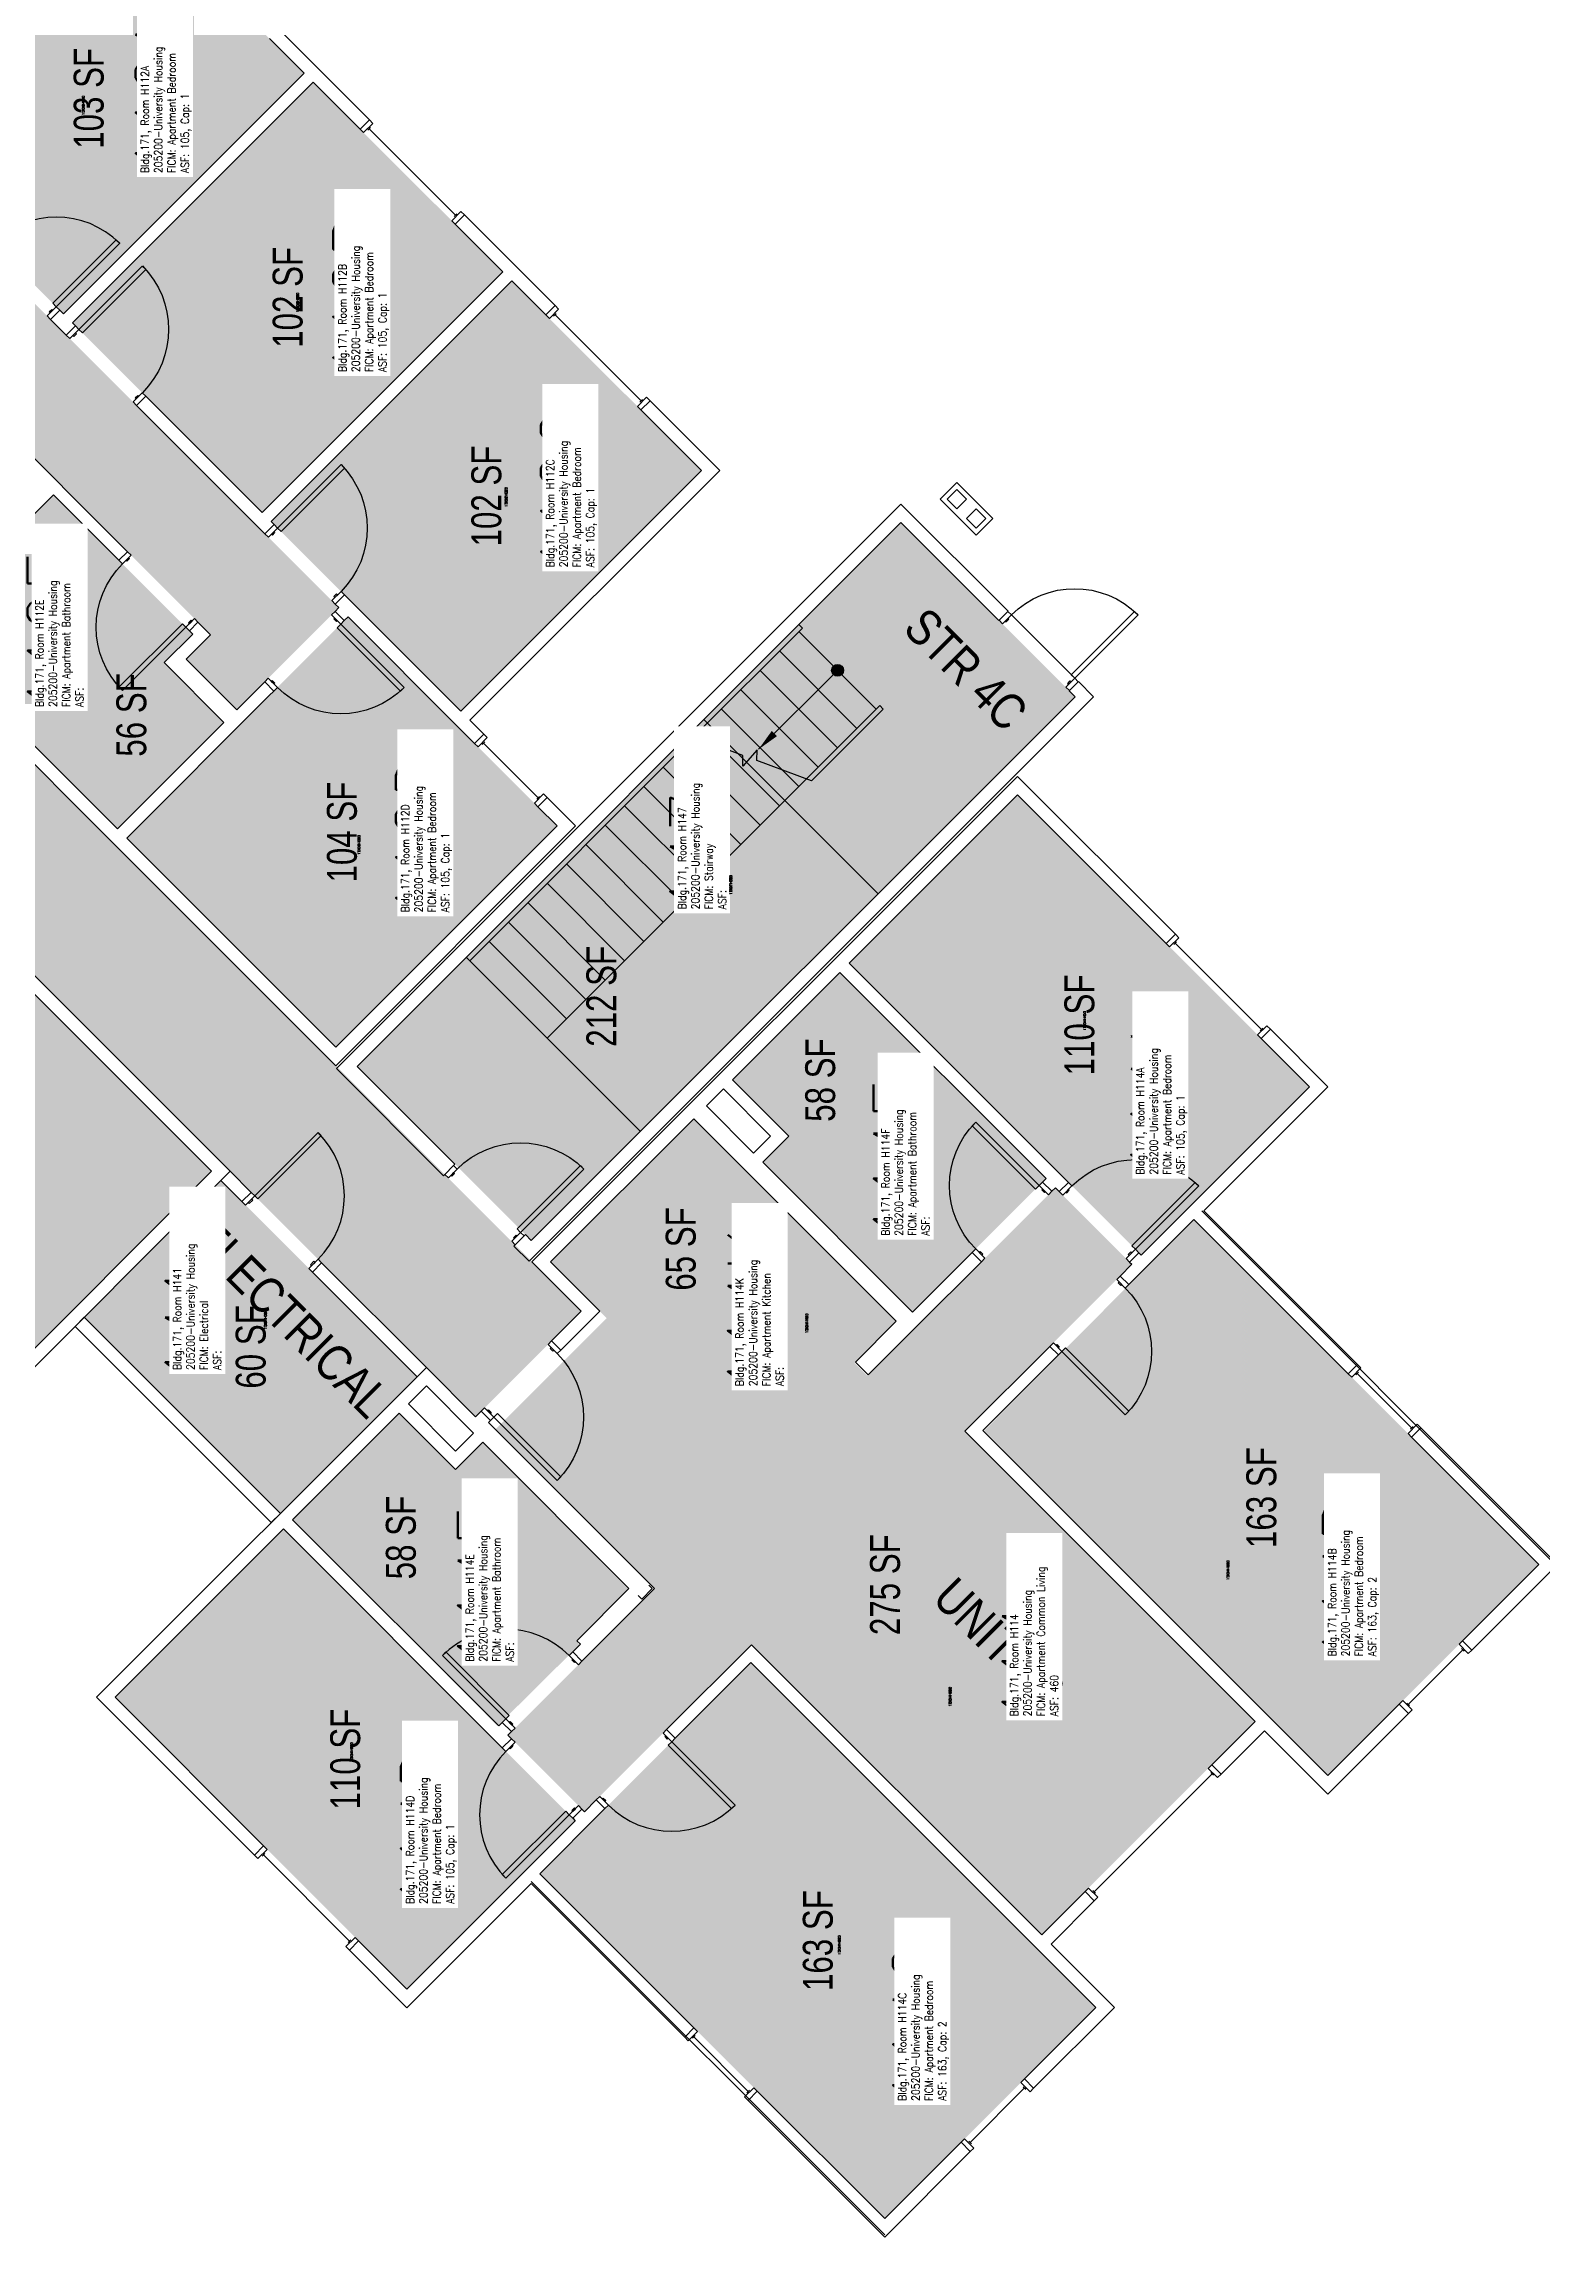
# Model space of a CAD drawing. Header units: inches. Extents: x -183 to 3698, y -798 to 1721.
# Drawn here: x 2158 to 2760, y -798 to 84 of the extents above; entities that cross this region are included whole.
import ezdxf
from ezdxf.enums import TextEntityAlignment as Align

# ---------------------------------------------------------------- set-up
doc = ezdxf.new("R2010")
doc.units = ezdxf.units.IN
doc.header["$LTSCALE"] = 96
doc.header["$MEASUREMENT"] = 0
doc.layers.get('0').update_dxf_attribs({"plot": 0})
for name, color, linetype in [('A-AREA-IDEN', 1, 'Continuous'), ('A-DOOR', 2, 'Continuous'), ('A-FLOR', 3, 'Continuous'), ('A-GLAZ', 1, 'Continuous'), ('A-IDEN-RNUM', 7, 'Continuous'), ('A-IDEN-SNUM', 4, 'Continuous'), ('A-IDEN-VNUM', 4, 'Continuous'), ('A-WALL', 5, 'Continuous'), ('AREA-TEXT', 3, 'Continuous'), ('Rooms-Category-Color', 7, 'Continuous'), ('Rooms-College-Color', 7, 'Continuous'), ('Rooms-Department-Color', 7, 'Continuous'), ('Rooms-Division-Color', 7, 'Continuous'), ('Rooms-Information', 7, 'Continuous')]:
    doc.layers.add(name, color=color, linetype=linetype)
doc.styles.add('AREA', font='arial.ttf', dxfattribs={"width": 0.75, "height": 12})
doc.styles.add('DIMS', font='ARIALN.TTF')
doc.styles.add('ROOMSNUMBER', font='txt.shx', dxfattribs={"height": 0.03})
doc.styles.add('ROOMVNUMBER', font='simplex.shx', dxfattribs={"width": 0.85})
doc.styles.get("Standard").update_dxf_attribs({"font": 'ARIALN.TTF'})
doc.dimstyles.new('NBA 2004', dxfattribs={"dimscale": 128, "dimtxt": 0.125, "dimasz": 0.09375, "dimexe": 0.125, "dimexo": 0.125, "dimgap": 0.0625, "dimtad": 1, "dimdec": 3, "dimzin": 3, "dimdsep": 46, "dimlunit": 4, "dimtxsty": 'DIMS', "dimblk": 'ARCHTICK', "dimcen": 0.09375, "dimdle": 0.125, "dimclrd": 256, "dimclre": 256, "dimclrt": 2, "dimadec": 0, "dimazin": 0, "dimtfac": 0.75, "dimtdec": 3, "dimtmove": 2, "dimatfit": 2, "dimfxl": 0.125, "dimfrac": 2, "dimtolj": 1, "dimtzin": 0, "dimlwd": -1, "dimlwe": -1, "dimarcsym": 0})

# ---------------------------------------------------------------- blocks, each defined once
blk = doc.blocks.new('_ArchTick')
at = {"color": 0, "linetype": 'ByBlock', "const_width": 0.15}
blk.add_lwpolyline([(-0.5, -0.5), (0.5, 0.5)], dxfattribs=at)

msp = doc.modelspace()

# ---------------------------------------------------------------- hatches: boundary and pattern name
at = {"layer": 'A-FLOR'}
h = msp.add_hatch(color=256, dxfattribs=at)
h.paths.add_polyline_path([(2474.75, -168.63), (2476.58, -170.45, 0.25479), (2478.76, -169.81), (2475.4, -166.44, 0.25479)])
h.paths.add_polyline_path([(2476.58, -170.45), (2474.75, -168.63, 0.294533)])
h.paths.add_polyline_path([(2477.08, -168.12), (2478.76, -169.81, 0.414214), (2478.76, -166.44)])
h.paths.add_polyline_path([(2475.4, -166.44), (2477.08, -168.12), (2478.76, -166.44, 0.414214)])
at = {"layer": 'Rooms-Category-Color', "true_color": 0xadadad}
for points in [[(2331.68, -468.03), (2374.11, -425.6), (2015.23, -66.72), (2032.91, -49.04), (1974.69, 9.17), (1957.02, -8.51), (1826.88, 121.63), (1844.56, 139.3), (1786.35, 197.52), (1768.67, 179.84), (1504.9, 443.61), (1462.47, 401.19), (1726.24, 137.41), (1708.57, 119.73), (1766.78, 61.52), (1784.46, 79.2), (1914.59, -50.93), (1896.91, -68.61), (1955.12, -126.82), (1972.8, -109.15)], [(2502.54, -108.73), (2572.54, -178.73), (2354.04, -397.23), (2284.04, -327.22)], [(2229.33, -373.1), (2174.44, -427.99), (2253.28, -506.83), (2308.17, -451.94)]]:
    msp.add_hatch(color=253, dxfattribs=at).paths.add_polyline_path(points)
at = {"layer": 'Rooms-Category-Color', "true_color": 0x728ef3}
for points in [[(2276.7, -142.93), (2082.25, 51.52), (2167.81, 137.08), (2072, 232.89), (1989.53, 150.43), (2049.03, 90.93), (1974.69, 16.59), (2017.92, -26.63), (2024.24, -20.3), (2027.96, -24.01), (2021.63, -30.34), (2036.62, -45.33), (2071.53, -10.42), (2056.54, 4.57), (2052, 0.03), (2048.29, 3.74), (2057.96, 13.41), (2080.37, -9), (2070.56, -18.81), (2090.89, -39.14), (2100.7, -29.33), (2225.17, -153.8), (2215.36, -163.62), (2235.69, -183.95)], [(2262.74, 71.85), (2186.37, 148.22), (2089.67, 51.52), (2166.04, -24.85)], [(2342.55, -7.96), (2266.45, 68.14), (2169.75, -28.56), (2245.86, -104.66)], [(2422.37, -87.78), (2346.26, -11.68), (2249.57, -108.37), (2325.67, -184.48)], [(2187.78, -231.85), (2230.56, -189.07), (2206.52, -165.03), (2218.01, -153.54), (2162.05, -97.58), (2107.78, -151.85)], [(2275.47, -319.53), (2364.38, -230.61), (2280.42, -146.65), (2191.5, -235.56)], [(2549.39, -218.14), (2481.78, -285.76), (2569.82, -373.79), (2599.07, -403.05), (2666.69, -335.43)], [(2225.61, -369.38), (2136.7, -458.3), (2052.73, -374.33), (2141.65, -285.42)], [(2434.93, -332.6), (2478.05, -289.48), (2560.87, -372.3), (2507.22, -425.95), (2447.03, -365.76), (2457.56, -355.23)], [(2361.73, -405.8), (2419.27, -348.26), (2500.68, -429.66), (2443.14, -487.21)], [(2384.36, -428.42), (2339.63, -473.15), (2403.54, -537.06), (2344.67, -595.92), (2375.43, -626.68), (2442.52, -559.6), (2559.1, -676.18), (2644.84, -590.44), (2528.26, -473.86), (2595.34, -406.77), (2564.58, -376.01), (2489.01, -451.59), (2483.89, -446.46), (2443.14, -487.21)], [(2620.27, -388.74), (2535.94, -473.6), (2674.01, -612.19), (2758.86, -527.33)], [(2258.01, -509.06), (2340.47, -592.24), (2373.4, -559.59), (2371.99, -558.17), (2393.03, -537.32), (2334.5, -478.28), (2323.52, -489.17), (2300.99, -466.45), (2256.93, -510.12)], [(2254.44, -513.09), (2186.83, -580.71), (2304.12, -698), (2371.73, -630.38)], [(2442.27, -566.74), (2357.41, -651.6), (2496.01, -790.19), (2580.86, -705.34)]]:
    msp.add_hatch(color=171, dxfattribs=at).paths.add_polyline_path(points)
at = {"layer": 'Rooms-College-Color', "true_color": 0xadadad}
for points in [[(2331.68, -468.03), (2374.11, -425.6), (2015.23, -66.72), (2032.91, -49.04), (1974.69, 9.17), (1957.02, -8.51), (1826.88, 121.63), (1844.56, 139.3), (1786.35, 197.52), (1768.67, 179.84), (1504.9, 443.61), (1462.47, 401.19), (1726.24, 137.41), (1708.57, 119.73), (1766.78, 61.52), (1784.46, 79.2), (1914.59, -50.93), (1896.91, -68.61), (1955.12, -126.82), (1972.8, -109.15)], [(2276.7, -142.93), (2082.25, 51.52), (2167.81, 137.08), (2072, 232.89), (1989.53, 150.43), (2049.03, 90.93), (1974.69, 16.59), (2017.92, -26.63), (2024.24, -20.3), (2027.96, -24.01), (2021.63, -30.34), (2036.62, -45.33), (2071.53, -10.42), (2056.54, 4.57), (2052, 0.03), (2048.29, 3.74), (2057.96, 13.41), (2080.37, -9), (2070.56, -18.81), (2090.89, -39.14), (2100.7, -29.33), (2225.17, -153.8), (2215.36, -163.62), (2235.69, -183.95)], [(2262.74, 71.85), (2186.37, 148.22), (2089.67, 51.52), (2166.04, -24.85)], [(2342.55, -7.96), (2266.45, 68.14), (2169.75, -28.56), (2245.86, -104.66)], [(2422.37, -87.78), (2346.26, -11.68), (2249.57, -108.37), (2325.67, -184.48)], [(2187.78, -231.85), (2230.56, -189.07), (2206.52, -165.03), (2218.01, -153.54), (2162.05, -97.58), (2107.78, -151.85)], [(2502.54, -108.73), (2572.54, -178.73), (2354.04, -397.23), (2284.04, -327.22)], [(2275.47, -319.53), (2364.38, -230.61), (2280.42, -146.65), (2191.5, -235.56)], [(2549.39, -218.14), (2481.78, -285.76), (2569.82, -373.79), (2599.07, -403.05), (2666.69, -335.43)], [(2225.61, -369.38), (2136.7, -458.3), (2052.73, -374.33), (2141.65, -285.42)], [(2434.93, -332.6), (2478.05, -289.48), (2560.87, -372.3), (2507.22, -425.95), (2447.03, -365.76), (2457.56, -355.23)], [(2361.73, -405.8), (2419.27, -348.26), (2500.68, -429.66), (2443.14, -487.21)], [(2229.33, -373.1), (2174.44, -427.99), (2253.28, -506.83), (2308.17, -451.94)], [(2384.36, -428.42), (2339.63, -473.15), (2403.54, -537.06), (2344.67, -595.92), (2375.43, -626.68), (2442.52, -559.6), (2559.1, -676.18), (2644.84, -590.44), (2528.26, -473.86), (2595.34, -406.77), (2564.58, -376.01), (2489.01, -451.59), (2483.89, -446.46), (2443.14, -487.21)], [(2620.27, -388.74), (2535.94, -473.6), (2674.01, -612.19), (2758.86, -527.33)], [(2258.01, -509.06), (2340.47, -592.24), (2373.4, -559.59), (2371.99, -558.17), (2393.03, -537.32), (2334.5, -478.28), (2323.52, -489.17), (2300.99, -466.45), (2256.93, -510.12)], [(2254.44, -513.09), (2186.83, -580.71), (2304.12, -698), (2371.73, -630.38)], [(2442.27, -566.74), (2357.41, -651.6), (2496.01, -790.19), (2580.86, -705.34)]]:
    msp.add_hatch(color=253, dxfattribs=at).paths.add_polyline_path(points)
at = {"layer": 'Rooms-Department-Color', "true_color": 0xacacac}
for points in [[(2331.68, -468.03), (2374.11, -425.6), (2015.23, -66.72), (2032.91, -49.04), (1974.69, 9.17), (1957.02, -8.51), (1826.88, 121.63), (1844.56, 139.3), (1786.35, 197.52), (1768.67, 179.84), (1504.9, 443.61), (1462.47, 401.19), (1726.24, 137.41), (1708.57, 119.73), (1766.78, 61.52), (1784.46, 79.2), (1914.59, -50.93), (1896.91, -68.61), (1955.12, -126.82), (1972.8, -109.15)], [(2502.54, -108.73), (2572.54, -178.73), (2354.04, -397.23), (2284.04, -327.22)], [(2229.33, -373.1), (2174.44, -427.99), (2253.28, -506.83), (2308.17, -451.94)]]:
    msp.add_hatch(color=253, dxfattribs=at).paths.add_polyline_path(points)
at = {"layer": 'Rooms-Department-Color', "true_color": 0x604aed}
for points in [[(2276.7, -142.93), (2082.25, 51.52), (2167.81, 137.08), (2072, 232.89), (1989.53, 150.43), (2049.03, 90.93), (1974.69, 16.59), (2017.92, -26.63), (2024.24, -20.3), (2027.96, -24.01), (2021.63, -30.34), (2036.62, -45.33), (2071.53, -10.42), (2056.54, 4.57), (2052, 0.03), (2048.29, 3.74), (2057.96, 13.41), (2080.37, -9), (2070.56, -18.81), (2090.89, -39.14), (2100.7, -29.33), (2225.17, -153.8), (2215.36, -163.62), (2235.69, -183.95)], [(2262.74, 71.85), (2186.37, 148.22), (2089.67, 51.52), (2166.04, -24.85)], [(2342.55, -7.96), (2266.45, 68.14), (2169.75, -28.56), (2245.86, -104.66)], [(2422.37, -87.78), (2346.26, -11.68), (2249.57, -108.37), (2325.67, -184.48)], [(2187.78, -231.85), (2230.56, -189.07), (2206.52, -165.03), (2218.01, -153.54), (2162.05, -97.58), (2107.78, -151.85)], [(2275.47, -319.53), (2364.38, -230.61), (2280.42, -146.65), (2191.5, -235.56)], [(2549.39, -218.14), (2481.78, -285.76), (2569.82, -373.79), (2599.07, -403.05), (2666.69, -335.43)], [(2225.61, -369.38), (2136.7, -458.3), (2052.73, -374.33), (2141.65, -285.42)], [(2434.93, -332.6), (2478.05, -289.48), (2560.87, -372.3), (2507.22, -425.95), (2447.03, -365.76), (2457.56, -355.23)], [(2361.73, -405.8), (2419.27, -348.26), (2500.68, -429.66), (2443.14, -487.21)], [(2384.36, -428.42), (2339.63, -473.15), (2403.54, -537.06), (2344.67, -595.92), (2375.43, -626.68), (2442.52, -559.6), (2559.1, -676.18), (2644.84, -590.44), (2528.26, -473.86), (2595.34, -406.77), (2564.58, -376.01), (2489.01, -451.59), (2483.89, -446.46), (2443.14, -487.21)], [(2620.27, -388.74), (2535.94, -473.6), (2674.01, -612.19), (2758.86, -527.33)], [(2258.01, -509.06), (2340.47, -592.24), (2373.4, -559.59), (2371.99, -558.17), (2393.03, -537.32), (2334.5, -478.28), (2323.52, -489.17), (2300.99, -466.45), (2256.93, -510.12)], [(2254.44, -513.09), (2186.83, -580.71), (2304.12, -698), (2371.73, -630.38)], [(2442.27, -566.74), (2357.41, -651.6), (2496.01, -790.19), (2580.86, -705.34)]]:
    msp.add_hatch(color=173, dxfattribs=at).paths.add_polyline_path(points)
at = {"layer": 'Rooms-Division-Color', "true_color": 0xadadad}
for points in [[(2331.68, -468.03), (2374.11, -425.6), (2015.23, -66.72), (2032.91, -49.04), (1974.69, 9.17), (1957.02, -8.51), (1826.88, 121.63), (1844.56, 139.3), (1786.35, 197.52), (1768.67, 179.84), (1504.9, 443.61), (1462.47, 401.19), (1726.24, 137.41), (1708.57, 119.73), (1766.78, 61.52), (1784.46, 79.2), (1914.59, -50.93), (1896.91, -68.61), (1955.12, -126.82), (1972.8, -109.15)], [(2502.54, -108.73), (2572.54, -178.73), (2354.04, -397.23), (2284.04, -327.22)], [(2229.33, -373.1), (2174.44, -427.99), (2253.28, -506.83), (2308.17, -451.94)]]:
    msp.add_hatch(color=253, dxfattribs=at).paths.add_polyline_path(points)
at = {"layer": 'Rooms-Division-Color', "true_color": 0x604aed}
for points in [[(2276.7, -142.93), (2082.25, 51.52), (2167.81, 137.08), (2072, 232.89), (1989.53, 150.43), (2049.03, 90.93), (1974.69, 16.59), (2017.92, -26.63), (2024.24, -20.3), (2027.96, -24.01), (2021.63, -30.34), (2036.62, -45.33), (2071.53, -10.42), (2056.54, 4.57), (2052, 0.03), (2048.29, 3.74), (2057.96, 13.41), (2080.37, -9), (2070.56, -18.81), (2090.89, -39.14), (2100.7, -29.33), (2225.17, -153.8), (2215.36, -163.62), (2235.69, -183.95)], [(2262.74, 71.85), (2186.37, 148.22), (2089.67, 51.52), (2166.04, -24.85)], [(2342.55, -7.96), (2266.45, 68.14), (2169.75, -28.56), (2245.86, -104.66)], [(2422.37, -87.78), (2346.26, -11.68), (2249.57, -108.37), (2325.67, -184.48)], [(2187.78, -231.85), (2230.56, -189.07), (2206.52, -165.03), (2218.01, -153.54), (2162.05, -97.58), (2107.78, -151.85)], [(2275.47, -319.53), (2364.38, -230.61), (2280.42, -146.65), (2191.5, -235.56)], [(2549.39, -218.14), (2481.78, -285.76), (2569.82, -373.79), (2599.07, -403.05), (2666.69, -335.43)], [(2225.61, -369.38), (2136.7, -458.3), (2052.73, -374.33), (2141.65, -285.42)], [(2434.93, -332.6), (2478.05, -289.48), (2560.87, -372.3), (2507.22, -425.95), (2447.03, -365.76), (2457.56, -355.23)], [(2361.73, -405.8), (2419.27, -348.26), (2500.68, -429.66), (2443.14, -487.21)], [(2384.36, -428.42), (2339.63, -473.15), (2403.54, -537.06), (2344.67, -595.92), (2375.43, -626.68), (2442.52, -559.6), (2559.1, -676.18), (2644.84, -590.44), (2528.26, -473.86), (2595.34, -406.77), (2564.58, -376.01), (2489.01, -451.59), (2483.89, -446.46), (2443.14, -487.21)], [(2620.27, -388.74), (2535.94, -473.6), (2674.01, -612.19), (2758.86, -527.33)], [(2258.01, -509.06), (2340.47, -592.24), (2373.4, -559.59), (2371.99, -558.17), (2393.03, -537.32), (2334.5, -478.28), (2323.52, -489.17), (2300.99, -466.45), (2256.93, -510.12)], [(2254.44, -513.09), (2186.83, -580.71), (2304.12, -698), (2371.73, -630.38)], [(2442.27, -566.74), (2357.41, -651.6), (2496.01, -790.19), (2580.86, -705.34)]]:
    msp.add_hatch(color=173, dxfattribs=at).paths.add_polyline_path(points)

# ---------------------------------------------------------------- linework, layer by layer
at = {"layer": 'A-DOOR'}
for p, q in [((2572.36, -171.31), (2546.91, -145.85)), ((2268.39, -353.83), (2242.94, -379.28)), ((2244.18, -380.52), (2269.63, -355.07)), ((2269.63, -355.07), (2268.39, -353.83)), ((2237.81, -381.58), (2241.52, -377.87)), ((2241.52, -377.87), (2242.94, -379.28)), ((2239.23, -383), (2237.81, -381.58)), ((2242.94, -379.28), (2239.23, -383)), ((2241.7, -380.52), (2240.29, -381.94)), ((2240.29, -381.94), (2240.73, -382.38)), ((2240.73, -382.38), (2242.14, -380.96)), ((2242.14, -380.96), (2241.7, -380.52)), ((2242.94, -379.28), (2244.18, -380.52)), ((2268.39, -404.74), (2264.68, -408.45)), ((2269.81, -406.15), (2268.39, -404.74)), ((2264.68, -408.45), (2266.1, -409.87)), ((2265.3, -406.95), (2266.72, -405.53)), ((2265.74, -407.39), (2265.3, -406.95)), ((2267.16, -405.98), (2265.74, -407.39)), ((2266.1, -409.87), (2269.81, -406.15)), ((2266.72, -405.53), (2267.16, -405.98))]:
    msp.add_line(p, q, dxfattribs=at)
for points in [[(2163.21, -22.02), (2161.8, -20.6), (2187.25, 4.85), (2188.67, 3.44)], [(2172.32, -31.12), (2173.73, -32.54), (2199.19, -7.08), (2197.77, -5.67)], [(2159.5, -25.73), (2160.91, -27.14), (2164.63, -23.43), (2163.21, -22.02)], [(2160.74, -24.49), (2160.38, -24.14), (2161.44, -23.08), (2161.8, -23.43)], [(2168.6, -34.83), (2167.19, -33.42), (2170.9, -29.71), (2172.32, -31.12)], [(2169.84, -33.6), (2170.2, -33.95), (2171.26, -32.89), (2170.9, -32.54)], [(2194.06, -60.29), (2195.47, -61.7), (2199.19, -57.99), (2197.77, -56.58)], [(2195.3, -59.05), (2194.94, -58.7), (2196, -57.64), (2196.36, -57.99)], [(2252.13, -110.94), (2253.55, -112.35), (2279, -86.89), (2277.59, -85.48)], [(2248.42, -114.65), (2247, -113.23), (2250.72, -109.52), (2252.13, -110.94)], [(2249.66, -113.41), (2250.01, -113.76), (2251.07, -112.7), (2250.72, -112.35)], [(2193.25, -121.89), (2191.84, -120.47), (2188.39, -123.92), (2189.81, -125.33)], [(2192.28, -122.86), (2192.63, -123.21), (2191.57, -124.27), (2191.22, -123.92)], [(2273.87, -140.1), (2275.29, -141.52), (2279, -137.81), (2277.59, -136.39)], [(2275.11, -138.87), (2274.76, -138.51), (2275.82, -137.45), (2276.17, -137.81)], [(2215.26, -150.79), (2213.85, -149.37), (2188.39, -174.83), (2189.81, -176.24)], [(2218.71, -147.34), (2220.12, -148.76), (2216.68, -152.2), (2215.26, -150.79)], [(2217.74, -148.31), (2217.38, -147.96), (2216.32, -149.02), (2216.68, -149.37)], [(2273.79, -145.85), (2275.2, -144.43), (2278.91, -148.15), (2277.5, -149.56)], [(2275.03, -147.09), (2274.67, -147.44), (2275.73, -148.5), (2276.09, -148.15)], [(2277.5, -149.56), (2276.09, -150.98), (2301.54, -176.43), (2302.96, -175.02)], [(2543.37, -149.39), (2541.96, -147.97), (2545.49, -144.44), (2546.91, -145.85)], [(2544.43, -148.32), (2544.79, -148.68), (2545.85, -147.62), (2545.49, -147.26)], [(2572.36, -171.31), (2570.95, -169.89), (2596.4, -144.44), (2597.82, -145.85)], [(2248.33, -171.3), (2246.92, -172.72), (2250.63, -176.43), (2252.04, -175.02)], [(2249.57, -172.54), (2249.92, -172.19), (2250.98, -173.25), (2250.63, -173.6)], [(2568.83, -174.84), (2570.24, -176.26), (2573.78, -172.72), (2572.36, -171.31)], [(2569.89, -173.78), (2569.53, -173.43), (2570.59, -172.37), (2570.95, -172.72)], [(2558.04, -375.13), (2556.63, -376.54), (2531.17, -351.09), (2532.59, -349.67)], [(2320.72, -372.04), (2319.31, -370.62), (2322.84, -367.09), (2324.26, -368.5)], [(2321.78, -370.98), (2322.13, -371.33), (2323.2, -370.27), (2322.84, -369.91)], [(2349.71, -393.96), (2348.3, -392.54), (2373.75, -367.09), (2375.17, -368.5)], [(2561.76, -378.84), (2563.17, -377.43), (2559.46, -373.72), (2558.04, -375.13)], [(2560.52, -377.6), (2560.16, -377.96), (2559.1, -376.9), (2559.46, -376.54)], [(2567.54, -378.97), (2566.12, -377.55), (2569.84, -373.84), (2571.25, -375.25)], [(2568.78, -377.73), (2569.13, -378.08), (2570.19, -377.02), (2569.84, -376.67)], [(2596.71, -400.71), (2595.29, -399.3), (2620.75, -373.84), (2622.16, -375.25)], [(2346.18, -397.49), (2347.59, -398.91), (2351.13, -395.37), (2349.71, -393.96)], [(2347.24, -396.43), (2346.88, -396.08), (2347.94, -395.02), (2348.3, -395.37)], [(2536.3, -404.3), (2534.89, -405.71), (2531.17, -402), (2532.59, -400.59)], [(2535.06, -403.06), (2535.42, -402.71), (2534.36, -401.65), (2534, -402)], [(2592.99, -404.42), (2594.41, -405.84), (2598.12, -402.12), (2596.71, -400.71)], [(2594.23, -403.19), (2593.88, -402.83), (2594.94, -401.77), (2595.29, -402.12)], [(2589.24, -412.87), (2590.66, -411.46), (2594.1, -414.91), (2592.69, -416.32)], [(2590.21, -413.85), (2589.86, -414.2), (2590.92, -415.26), (2591.27, -414.91)], [(2360.76, -438.95), (2362.17, -437.53), (2365.89, -441.24), (2364.47, -442.66)], [(2362, -440.18), (2361.64, -440.54), (2362.71, -441.6), (2363.06, -441.24)], [(2563.79, -438.33), (2562.37, -439.74), (2565.82, -443.19), (2567.23, -441.78)], [(2564.76, -439.3), (2565.11, -438.95), (2566.17, -440.01), (2565.82, -440.36)], [(2567.23, -441.78), (2568.65, -440.36), (2594.1, -465.82), (2592.69, -467.23)], [(2335.3, -464.4), (2333.89, -465.82), (2337.6, -469.53), (2339.02, -468.11)], [(2336.54, -465.64), (2336.9, -465.29), (2337.96, -466.35), (2337.6, -466.7)], [(2339.02, -468.11), (2340.43, -466.7), (2365.89, -492.16), (2364.47, -493.57)], [(2343.79, -589.38), (2345.2, -587.97), (2319.75, -562.51), (2318.33, -563.93)], [(2372.96, -567.64), (2374.37, -566.22), (2370.66, -562.51), (2369.25, -563.93)], [(2371.72, -566.4), (2371.37, -566.76), (2370.31, -565.69), (2370.66, -565.34)], [(2347.5, -593.09), (2346.09, -594.51), (2342.38, -590.8), (2343.79, -589.38)], [(2347.52, -598.77), (2346.11, -597.36), (2342.4, -601.07), (2343.81, -602.48)], [(2346.26, -591.86), (2346.62, -591.5), (2345.56, -590.44), (2345.2, -590.8)], [(2407, -595.11), (2408.42, -593.7), (2411.87, -597.14), (2410.45, -598.56)], [(2407.98, -596.08), (2407.62, -596.44), (2408.68, -597.5), (2409.04, -597.14)], [(2410.45, -598.56), (2409.04, -599.97), (2434.49, -625.43), (2435.91, -624.01)], [(2346.29, -600.01), (2346.64, -600.36), (2345.58, -601.42), (2345.22, -601.07)], [(2372.98, -624.23), (2374.39, -625.64), (2370.68, -629.35), (2369.27, -627.94)], [(2371.74, -625.47), (2371.39, -625.11), (2370.33, -626.17), (2370.68, -626.53)], [(2381.55, -620.57), (2380.13, -621.98), (2383.58, -625.43), (2385, -624.01)], [(2382.52, -621.54), (2382.87, -621.19), (2383.93, -622.25), (2383.58, -622.6)], [(2369.27, -627.94), (2367.85, -626.53), (2342.4, -651.98), (2343.81, -653.4)]]:
    msp.add_lwpolyline(points, close=True, dxfattribs=at)
for centre, start, end in [((2163.21, -22.02), 45, 135), ((2242.94, -379.28), 315, 45), ((2343.79, -589.38), 45, 135), ((2369.27, -627.94), 135, 225), ((2410.45, -598.56), 225, 315)]:
    msp.add_arc(centre, 36, start, end, dxfattribs=at)
at = {"layer": 'A-DOOR', "extrusion": (0, 0, -1)}
for centre, start, end in [((-2172.32, -31.12), 135, 225), ((-2252.13, -110.94), 135, 225), ((-2215.26, -150.79), 315, 45), ((-2572.36, -171.31), 45, 135), ((-2277.5, -149.56), 225, 315), ((-2558.04, -375.13), 315, 45), ((-2349.71, -393.96), 45, 135), ((-2596.71, -400.71), 45, 135), ((-2567.23, -441.78), 135, 225), ((-2339.02, -468.11), 135, 225)]:
    msp.add_arc(centre, 36, start, end, dxfattribs=at)
at = {"layer": 'A-FLOR'}
for p, q in [((2462.94, -151.15), (2461.52, -149.74)), ((2419.22, -194.87), (2462.94, -151.15)), ((2492.64, -183.68), (2461.52, -152.57)), ((2484.86, -191.46), (2453.75, -160.35)), ((2469.3, -207.01), (2438.19, -175.9)), ((2477.08, -199.24), (2445.97, -168.12)), ((2454.98, -208.25), (2430.41, -183.68)), ((2464.51, -211.81), (2494.05, -182.27)), ((2466.57, -212.58), (2495.46, -183.68)), ((2494.05, -182.27), (2495.46, -183.68)), ((2430.12, -198.95), (2422.63, -191.46))]:
    msp.add_line(p, q, dxfattribs=at)
msp.add_lwpolyline([(2466.57, -212.58), (2444.67, -204.41), (2444.72, -200.02), (2439.01, -206.67), (2439.06, -202.29), (2417.16, -194.1)], dxfattribs=at)
msp.add_circle((2477.08, -168.12), 2.38, dxfattribs=at)
at = {"layer": 'A-GLAZ'}
for p, q in [((2288.37, 48.87), (2289.43, 49.93)), ((2288.9, 49.4), (2323.55, 14.75)), ((2323.02, 14.22), (2324.08, 15.28)), ((2362.99, -25.75), (2364.05, -24.69)), ((2363.52, -25.22), (2398.17, -59.87)), ((2397.64, -60.4), (2398.7, -59.34)), ((2334.33, -197.91), (2335.39, -196.85)), ((2334.86, -197.38), (2356.78, -219.3)), ((2356.25, -219.83), (2357.31, -218.77)), ((2613.22, -277.22), (2612.16, -278.28)), ((2612.69, -277.75), (2647.34, -312.4)), ((2647.87, -311.87), (2646.81, -312.93)), ((2686.38, -450.08), (2685.32, -451.14)), ((2685.85, -450.61), (2707.77, -472.53)), ((2708.3, -472), (2707.24, -473.06)), ((2706.36, -583.55), (2728.28, -561.63)), ((2727.75, -561.1), (2728.81, -562.16)), ((2705.83, -583.02), (2706.89, -584.08)), ((2580.14, -658.86), (2627.52, -611.48)), ((2626.99, -610.95), (2628.05, -612.01)), ((2245.88, -644.56), (2246.94, -643.5)), ((2246.41, -644.03), (2281.06, -678.68)), ((2579.61, -658.33), (2580.67, -659.39)), ((2280.53, -679.21), (2281.59, -678.15)), ((2418.76, -717.71), (2419.82, -716.65)), ((2419.29, -717.18), (2441.21, -739.1)), ((2440.68, -739.63), (2441.74, -738.57)), ((2552.22, -737.69), (2530.3, -759.61)), ((2551.69, -737.16), (2552.75, -738.22)), ((2529.77, -759.08), (2530.83, -760.14))]:
    msp.add_line(p, q, dxfattribs=at)
for points in [[(2290.4, 51.61), (2288.99, 53.02), (2285.28, 49.31), (2286.69, 47.9)], [(2325.76, 16.25), (2327.17, 14.84), (2323.46, 11.13), (2322.05, 12.54)], [(2365.02, -23.01), (2363.61, -21.59), (2359.89, -25.31), (2361.31, -26.72)], [(2400.38, -58.36), (2401.79, -59.78), (2398.08, -63.49), (2396.66, -62.08)], [(2336.36, -195.17), (2334.95, -193.75), (2331.23, -197.46), (2332.65, -198.88)], [(2358.99, -217.79), (2360.4, -219.21), (2356.69, -222.92), (2355.28, -221.51)], [(2610.48, -279.25), (2609.07, -277.84), (2612.78, -274.13), (2614.19, -275.54)], [(2645.84, -314.61), (2647.25, -316.02), (2650.96, -312.31), (2649.55, -310.9)], [(2683.64, -452.12), (2682.23, -450.7), (2685.94, -446.99), (2687.36, -448.4)], [(2706.27, -474.74), (2707.68, -476.16), (2711.4, -472.44), (2709.98, -471.03)], [(2730.49, -563.13), (2731.9, -561.72), (2728.19, -558), (2726.78, -559.42)], [(2707.86, -585.76), (2706.45, -587.17), (2702.74, -583.46), (2704.15, -582.05)], [(2629.73, -612.98), (2631.14, -611.57), (2627.43, -607.86), (2626.01, -609.27)], [(2247.91, -641.82), (2246.5, -640.41), (2242.79, -644.12), (2244.2, -645.53)], [(2581.64, -661.07), (2580.23, -662.48), (2576.52, -658.77), (2577.93, -657.35)], [(2283.27, -677.18), (2284.68, -678.59), (2280.97, -682.3), (2279.56, -680.89)], [(2420.79, -714.97), (2419.38, -713.56), (2415.66, -717.27), (2417.08, -718.68)], [(2443.42, -737.6), (2444.83, -739.01), (2441.12, -742.72), (2439.7, -741.31)], [(2554.43, -739.19), (2555.85, -737.77), (2552.13, -734.06), (2550.72, -735.48)], [(2531.81, -761.82), (2530.39, -763.23), (2526.68, -759.52), (2528.09, -758.1)]]:
    msp.add_lwpolyline(points, close=True, dxfattribs=at)
at = {"layer": 'A-WALL'}
for p, q in [((2252.59, 89.42), (2288.99, 53.02)), ((2262.74, 71.85), (2248.88, 85.71)), ((2166.04, -24.85), (2262.74, 71.85)), ((2266.45, 68.14), (2169.75, -28.56)), ((2285.28, 49.31), (2266.45, 68.14)), ((2288.99, 53.02), (2285.28, 49.31)), ((2323.46, 11.13), (2327.17, 14.84)), ((2342.55, -7.96), (2323.46, 11.13)), ((2327.17, 14.84), (2363.61, -21.59)), ((2245.86, -104.66), (2342.55, -7.96)), ((2346.26, -11.68), (2249.57, -108.37)), ((2359.89, -25.31), (2346.26, -11.68)), ((2160.91, -27.14), (2164.63, -23.43)), ((2164.63, -23.43), (2166.04, -24.85)), ((2363.61, -21.59), (2359.89, -25.31)), ((2167.19, -33.42), (2160.91, -27.14)), ((2170.9, -29.71), (2167.19, -33.42)), ((2169.75, -28.56), (2170.9, -29.71)), ((2195.47, -61.7), (2199.19, -57.99)), ((2199.19, -57.99), (2245.86, -104.66)), ((2398.08, -63.49), (2401.79, -59.78)), ((2401.79, -59.78), (2429.79, -87.78)), ((2184.51, -236.01), (2015.23, -66.72)), ((2134.03, -62.66), (2191.84, -120.47)), ((2247, -113.23), (2195.47, -61.7)), ((2422.37, -87.78), (2398.08, -63.49)), ((2325.67, -184.48), (2422.37, -87.78)), ((2429.79, -87.78), (2329.38, -188.19)), ((2162.05, -97.58), (2107.78, -151.85)), ((2188.39, -123.92), (2162.05, -97.58)), ((2502.54, -101.3), (2275.73, -328.11)), ((2545.58, -144.35), (2502.54, -101.3)), ((2250.72, -109.52), (2247, -113.23)), ((2249.57, -108.37), (2250.72, -109.52)), ((2284.04, -327.22), (2502.54, -108.73)), ((2502.54, -108.73), (2541.87, -148.06)), ((2191.84, -120.47), (2188.39, -123.92)), ((2275.29, -141.52), (2279, -137.81)), ((2279, -137.81), (2325.67, -184.48)), ((2216.68, -152.2), (2220.12, -148.76)), ((2220.12, -148.76), (2225.17, -153.8)), ((2275.2, -144.43), (2276.7, -142.93)), ((2278.91, -148.15), (2275.2, -144.43)), ((2276.7, -142.93), (2275.29, -141.52)), ((2280.42, -146.65), (2278.91, -148.15)), ((2325.23, -191.46), (2280.42, -146.65)), ((2541.87, -148.06), (2545.58, -144.35)), ((2107.78, -151.85), (2187.78, -231.85)), ((2206.52, -165.03), (2218.01, -153.54)), ((2225.17, -153.8), (2215.36, -163.62)), ((2218.01, -153.54), (2216.68, -152.2)), ((2230.56, -189.07), (2206.52, -165.03)), ((2215.36, -163.62), (2235.69, -183.95)), ((2235.69, -183.95), (2245.06, -174.58)), ((2245.06, -174.58), (2246.92, -172.72)), ((2246.92, -172.72), (2250.63, -176.43)), ((2573.86, -172.63), (2570.15, -176.34)), ((2579.96, -178.73), (2573.86, -172.63)), ((2248.77, -178.29), (2191.5, -235.56)), ((2250.63, -176.43), (2248.77, -178.29)), ((2353.16, -405.53), (2579.96, -178.73)), ((2572.54, -178.73), (2354.04, -397.23)), ((2570.15, -176.34), (2572.54, -178.73)), ((2187.78, -231.85), (2230.56, -189.07)), ((2331.23, -197.46), (2325.23, -191.46)), ((2329.38, -188.19), (2334.95, -193.75)), ((2334.95, -193.75), (2331.23, -197.46)), ((2493.34, -257.93), (2423.34, -187.92)), ((2419.22, -194.87), (2329.29, -284.8)), ((2549.38, -210.73), (2354.31, -405.8)), ((2612.78, -274.13), (2549.38, -210.73)), ((2356.69, -222.92), (2360.4, -219.21)), ((2360.4, -219.21), (2371.81, -230.61)), ((2464.51, -211.81), (2360.41, -315.91)), ((2481.76, -285.77), (2549.38, -218.15)), ((2549.38, -218.15), (2609.07, -277.84)), ((2364.38, -230.61), (2356.69, -222.92)), ((2275.47, -326.96), (2184.51, -236.01)), ((2191.5, -235.56), (2275.47, -319.53)), ((2371.81, -230.61), (2275.47, -326.96)), ((2275.47, -319.53), (2364.38, -230.61)), ((2233.04, -369.38), (2142.09, -278.43)), ((2609.07, -277.84), (2612.78, -274.13)), ((2141.65, -285.42), (2225.61, -369.38)), ((2360.41, -315.91), (2327.88, -283.38)), ((2434.93, -332.6), (2478.05, -289.48)), ((2478.05, -289.48), (2560.87, -372.3)), ((2569.84, -373.84), (2481.76, -285.77)), ((2360.41, -315.91), (2365.36, -320.86)), ((2650.96, -312.31), (2647.25, -316.02)), ((2647.25, -316.02), (2666.67, -335.44)), ((2674.1, -335.44), (2650.96, -312.31)), ((2365.36, -320.86), (2397.88, -353.39)), ((2275.73, -328.11), (2318.78, -371.15)), ((2323.37, -366.56), (2284.04, -327.22)), ((2457.56, -355.23), (2434.93, -332.6)), ((2424.4, -343.13), (2431.22, -336.32)), ((2443.32, -362.05), (2424.4, -343.13)), ((2431.22, -336.32), (2450.13, -355.23)), ((2666.67, -335.44), (2620.09, -382.02)), ((2624.25, -385.29), (2674.1, -335.44)), ((2361.73, -405.8), (2419.27, -348.26)), ((2419.27, -348.26), (2500.68, -429.66)), ((2450.13, -355.23), (2443.32, -362.05)), ((2447.03, -365.76), (2457.56, -355.23)), ((2136.7, -465.73), (2233.04, -369.38)), ((2225.61, -369.38), (2136.7, -458.3)), ((2233.04, -369.38), (2229.33, -373.1)), ((2241.52, -377.87), (2233.04, -369.38)), ((2318.78, -371.15), (2323.37, -366.56)), ((2507.22, -425.95), (2447.03, -365.76)), ((2229.33, -373.1), (2237.81, -381.58)), ((2237.81, -381.58), (2241.52, -377.87)), ((2560.87, -372.3), (2559.46, -373.72)), ((2559.46, -373.72), (2563.17, -377.43)), ((2563.17, -377.43), (2564.58, -376.01)), ((2564.58, -376.01), (2566.12, -377.55)), ((2566.12, -377.55), (2569.84, -373.84)), ((2620.09, -382.02), (2599.06, -403.06)), ((2765.4, -527.33), (2623.36, -385.29)), ((2685.94, -446.99), (2624.25, -385.29)), ((2351.66, -394.84), (2347.06, -399.44)), ((2354.04, -397.23), (2351.66, -394.84)), ((2594.1, -414.91), (2620.27, -388.74)), ((2620.27, -388.74), (2682.23, -450.7)), ((2347.06, -399.44), (2353.16, -405.53)), ((2531.17, -402), (2507.22, -425.95)), ((2534.89, -405.71), (2531.17, -402)), ((2598.12, -402.12), (2594.41, -405.84)), ((2599.06, -403.06), (2598.12, -402.12)), ((2269.81, -406.15), (2266.1, -409.87)), ((2266.1, -409.87), (2308.17, -451.94)), ((2311.88, -448.23), (2269.81, -406.15)), ((2354.31, -405.8), (2374.11, -425.6)), ((2381.53, -425.6), (2361.73, -405.8)), ((2508.99, -431.61), (2534.89, -405.71)), ((2595.34, -406.77), (2590.66, -411.46)), ((2590.66, -411.46), (2594.1, -414.91)), ((2594.41, -405.84), (2595.34, -406.77)), ((2174.44, -427.99), (2170.73, -431.7)), ((2170.73, -431.7), (2249.57, -510.54)), ((2253.28, -506.83), (2174.44, -427.99)), ((2374.11, -425.6), (2362.17, -437.53)), ((2365.89, -441.24), (2381.53, -425.6)), ((2500.68, -429.66), (2484.24, -446.11)), ((2489.37, -451.23), (2508.99, -431.61)), ((2362.17, -437.53), (2365.89, -441.24)), ((2562.37, -439.74), (2528.26, -473.86)), ((2565.82, -443.19), (2562.37, -439.74)), ((2311.88, -448.23), (2179.39, -580.72)), ((2308.17, -451.94), (2311.88, -448.23)), ((2331.68, -468.03), (2311.88, -448.23)), ((2484.24, -446.11), (2489.37, -451.23)), ((2535.42, -473.59), (2565.82, -443.19)), ((2682.23, -450.7), (2685.94, -446.99)), ((2304.65, -462.88), (2311.88, -455.65)), ((2311.88, -455.65), (2330.8, -474.57)), ((2258.14, -509.39), (2300.94, -466.59)), ((2300.94, -466.59), (2323.57, -489.22)), ((2323.57, -481.8), (2304.65, -462.88)), ((2333.89, -465.82), (2331.68, -468.03)), ((2337.6, -469.53), (2333.89, -465.82)), ((2330.8, -474.57), (2323.57, -481.8)), ((2336.8, -470.33), (2337.6, -469.53)), ((2403.54, -537.06), (2336.8, -470.33)), ((2528.26, -473.86), (2644.84, -590.44)), ((2674.01, -612.19), (2535.42, -473.59)), ((2711.4, -472.44), (2707.68, -476.16)), ((2766.29, -527.33), (2711.4, -472.44)), ((2323.57, -489.22), (2334.5, -478.28)), ((2334.5, -478.28), (2393.28, -537.06)), ((2707.68, -476.16), (2758.86, -527.33)), ((2249.57, -510.54), (2253.28, -506.83)), ((2340.96, -592.21), (2258.14, -509.39)), ((2186.81, -580.72), (2254.43, -513.1)), ((2254.43, -513.1), (2342.4, -601.07)), ((2758.86, -527.33), (2728.19, -558)), ((2731.9, -561.72), (2766.29, -527.33)), ((2393.28, -537.06), (2372.34, -558.01)), ((2379.14, -561.45), (2403.54, -537.06)), ((2402.65, -537.06), (2398.41, -541.3)), ((2401.24, -535.65), (2402.65, -537.06)), ((2398.41, -541.3), (2397, -539.89)), ((2373.75, -559.42), (2370.66, -562.51)), ((2370.66, -562.51), (2374.37, -566.22)), ((2372.34, -558.01), (2373.75, -559.42)), ((2374.37, -566.22), (2379.14, -561.45)), ((2442.53, -559.58), (2408.42, -593.7)), ((2559.12, -676.17), (2442.53, -559.58)), ((2728.19, -558), (2731.9, -561.72)), ((2411.87, -597.14), (2442.27, -566.74)), ((2442.27, -566.74), (2580.86, -705.34)), ((2179.39, -580.72), (2242.79, -644.12)), ((2246.5, -640.41), (2186.81, -580.72)), ((2702.74, -583.46), (2674.01, -612.19)), ((2674.01, -619.61), (2706.45, -587.17)), ((2706.45, -587.17), (2702.74, -583.46)), ((2342.38, -590.8), (2340.96, -592.21)), ((2346.09, -594.51), (2342.38, -590.8)), ((2342.4, -601.07), (2346.11, -597.36)), ((2344.67, -595.92), (2346.09, -594.51)), ((2346.11, -597.36), (2344.67, -595.92)), ((2408.42, -593.7), (2411.87, -597.14)), ((2644.84, -590.44), (2627.43, -607.86)), ((2631.14, -611.57), (2648.55, -594.16)), ((2648.55, -594.16), (2674.01, -619.61)), ((2627.43, -607.86), (2631.14, -611.57)), ((2357.41, -651.6), (2383.58, -625.43)), ((2374.39, -625.64), (2370.68, -629.35)), ((2375.43, -626.68), (2374.39, -625.64)), ((2380.13, -621.98), (2375.43, -626.68)), ((2383.58, -625.43), (2380.13, -621.98)), ((2371.72, -630.39), (2350.68, -651.43)), ((2370.68, -629.35), (2371.72, -630.39)), ((2242.79, -644.12), (2246.5, -640.41)), ((2350.68, -651.43), (2304.1, -698.01)), ((2419.38, -713.56), (2357.41, -651.6)), ((2304.1, -705.44), (2353.97, -655.57)), ((2496.01, -796.73), (2353.97, -654.69)), ((2353.97, -655.57), (2415.66, -717.27)), ((2576.52, -658.77), (2559.12, -676.17)), ((2580.23, -662.48), (2576.52, -658.77)), ((2562.83, -679.88), (2580.23, -662.48)), ((2284.68, -678.59), (2280.97, -682.3)), ((2280.97, -682.3), (2304.1, -705.44)), ((2304.1, -698.01), (2284.68, -678.59)), ((2588.29, -705.34), (2562.83, -679.88)), ((2415.66, -717.27), (2419.38, -713.56)), ((2580.86, -705.34), (2552.13, -734.06)), ((2555.85, -737.77), (2588.29, -705.34)), ((2444.83, -739.01), (2441.12, -742.72)), ((2496.01, -790.19), (2444.83, -739.01)), ((2552.13, -734.06), (2555.85, -737.77)), ((2441.12, -742.72), (2496.01, -797.61)), ((2526.68, -759.52), (2496.01, -790.19)), ((2496.01, -797.61), (2530.39, -763.23)), ((2530.39, -763.23), (2526.68, -759.52))]:
    msp.add_line(p, q, dxfattribs=at)
at = {"layer": 'A-WALL', "extrusion": (-0.500319, -0.500319, 0.706655)}
for p, q in [((2414.85, -199.24), (2445.97, -230.35)), ((2430.12, -198.95), (2453.75, -222.57)), ((2407.08, -207.01), (2438.19, -238.13)), ((2454.98, -208.25), (2461.52, -214.79)), ((2399.3, -214.79), (2430.41, -245.91)), ((2391.52, -222.57), (2422.63, -253.68)), ((2383.74, -230.35), (2414.85, -261.46)), ((2368.19, -245.91), (2399.3, -277.02)), ((2375.96, -238.13), (2407.08, -269.24)), ((2360.41, -253.68), (2391.52, -284.8))]:
    msp.add_line(p, q, dxfattribs=at)
at = {"layer": 'A-WALL', "extrusion": (-0.498442, -0.498442, 0.709304)}
for p, q in [((2352.63, -261.46), (2383.74, -292.57)), ((2344.85, -269.24), (2375.96, -300.35))]:
    msp.add_line(p, q, dxfattribs=at)
at = {"layer": 'A-WALL', "extrusion": (-0.500323, -0.500323, 0.70665)}
msp.add_line((2337.07, -277.02), (2368.19, -308.13), dxfattribs=at)
at = {"layer": 'A-WALL'}
for points in [[(2539.48, -107.14), (2524.99, -92.64), (2518.27, -99.36), (2532.76, -113.85)], [(2528.88, -99.36), (2524.99, -95.47), (2521.1, -99.36), (2524.99, -103.25)], [(2536.65, -107.14), (2532.76, -103.25), (2528.88, -107.14), (2532.76, -111.02)]]:
    msp.add_lwpolyline(points, close=True, dxfattribs=at)

# ---------------------------------------------------------------- texts
at = {"layer": 'A-AREA-IDEN'}
for s, p in [('STR 4C', (2523.6, -172.78)), ('ELECTRICAL', (2252.19, -433.73)), ('UNIT B6', (2536.97, -564.05))]:
    msp.add_text(s, height=14.4, rotation=315, dxfattribs=at).set_placement(p, align=Align.CENTER)
at = {"layer": 'A-IDEN-RNUM', "style": 'ROOMSNUMBER', "width": 0.85}
for s, p in [('0112-A0', (2174.08, 58.86)), ('0112-B0', (2260.17, -20.35)), ('0112-C0', (2343.92, -98.49)), ('0112-E0', (2161.78, -152.27)), ('0112-D0', (2284.82, -238.24)), ('0147-00', (2434.19, -254.28)), ('0114-A0', (2576.37, -308.94)), ('0114-F0', (2506.12, -382.6)), ('0141-00', (2247.24, -428.96)), ('0114-K0', (2464.75, -430.46)), ('0114-B0', (2633.97, -529.64)), ('0114-E0', (2343, -539.86)), ('0114-00', (2522.31, -580.47)), ('0114-D0', (2281.86, -602.7)), ('0114-C0', (2477.8, -680.25))]:
    msp.add_text(s, height=1, rotation=90, dxfattribs=at).set_placement(p, align=Align.MIDDLE_CENTER)
at = {"layer": 'A-IDEN-SNUM', "style": 'ROOMSNUMBER', "width": 0.85}
for s, p in [('1710H112A0', (2174.08, 58.86)), ('1710H112B0', (2260.17, -20.35)), ('1710H112C0', (2343.92, -98.49)), ('1710H112E0', (2161.78, -152.27)), ('1710H112D0', (2284.82, -238.24)), ('1710H14700', (2434.19, -254.28)), ('1710H114A0', (2576.37, -308.94)), ('1710H114F0', (2506.12, -382.6)), ('1710H14100', (2247.24, -428.96)), ('1710H114K0', (2464.75, -430.46)), ('1710H114B0', (2633.97, -529.64)), ('1710H114E0', (2343, -539.86)), ('1710H11400', (2522.31, -580.47)), ('1710H114D0', (2281.86, -602.7)), ('1710H114C0', (2477.8, -680.25))]:
    msp.add_text(s, height=1, rotation=90, dxfattribs=at).set_placement(p, align=Align.MIDDLE_CENTER)
at = {"layer": 'A-IDEN-VNUM', "style": 'ROOMVNUMBER', "width": 0.85}
for s, p in [('112A', (2206.33, 62.61)), ('112B', (2285.64, -18.26)), ('112C', (2369.13, -96.22)), ('112E', (2162.9, -153.25)), ('112D', (2310.92, -235.33)), ('147', (2421.03, -241.39)), ('114A', (2606.22, -339.76)), ('114F', (2502.8, -365.71)), ('114K', (2444.18, -425.68)), ('141', (2218.24, -430.55)), ('114E', (2335.76, -536.81)), ('114B', (2683.28, -534.26)), ('114', (2554.47, -566.97)), ('114D', (2312.82, -633.67)), ('114C', (2510.59, -712.36))]:
    msp.add_text(s, height=22.5, rotation=90, dxfattribs=at).set_placement(p, align=Align.MIDDLE_CENTER)
at = {"layer": 'AREA-TEXT', "style": 'AREA', "width": 0.75}
for s, p in [('103 SF', (2176.21, 61.69)), ('102 SF', (2256.15, -18.26)), ('102 SF', (2335.97, -98.08)), ('56 SF', (2193.35, -186.05)), ('104 SF', (2277.94, -233.09)), ('212 SF', (2382.17, -299.09)), ('110 SF', (2574.23, -310.59)), ('58 SF', (2470.1, -332.74)), ('65 SF', (2414.07, -400.6)), ('60 SF', (2241.3, -439.96)), ('163 SF', (2647.32, -500.49)), ('58 SF', (2301.62, -516.55)), ('275 SF', (2496.14, -535.47)), ('110 SF', (2279.28, -605.54)), ('163 SF', (2469.14, -678.47))]:
    msp.add_text(s, height=12, rotation=90, dxfattribs=at).set_placement(p, align=Align.MIDDLE_CENTER)

# ---------------------------------------------------------------- leaders
at = {"layer": 'A-FLOR'}
msp.add_leader([(2445.35, -199.85), (2477.08, -168.12)], dimstyle='NBA 2004', override={"dimscale": 96, "dimasz": 0.09375, "dimgap": 0.0625, "dimtad": 0}, dxfattribs=at)

# ---------------------------------------------------------------- next in the draw order: texts
at = {"layer": 'Rooms-Information', "char_height": 3.2143, "width": 72, "attachment_point": 7, "rotation": 90, "style": 'ROOMVNUMBER', "bg_fill": 3, "box_fill_scale": 1.5, "bg_fill_color": 256, "bg_fill_true_color": 13158600, "bg_fill_transparency": 0}
for s, insert in [('Bldg.171, Room H112A^M^J205200-University Housing^M^JFICM: Apartment Bedroom^M^JASF: 105, Cap: 1', (2217.58, 31.65)), ('Bldg.171, Room H112B^M^J205200-University Housing^M^JFICM: Apartment Bedroom^M^JASF: 105, Cap: 1', (2296.89, -48.32)), ('Bldg.171, Room H112C^M^J205200-University Housing^M^JFICM: Apartment Bedroom^M^JASF: 105, Cap: 1', (2380.38, -126.73)), ('Bldg.171, Room H112E^M^J205200-University Housing^M^JFICM: Apartment Bathroom^M^JASF: ', (2174.15, -182.84)), ('Bldg.171, Room H112D^M^J205200-University Housing^M^JFICM: Apartment Bedroom^M^JASF: 105, Cap: 1', (2322.17, -265.39)), ('Bldg.171, Room H147^M^J205200-University Housing^M^JFICM: Stairway^M^JASF: ', (2432.28, -264.16)), ('Bldg.171, Room H114A^M^J205200-University Housing^M^JFICM: Apartment Bedroom^M^JASF: 105, Cap: 1', (2617.47, -370.73)), ('Bldg.171, Room H114F^M^J205200-University Housing^M^JFICM: Apartment Bathroom^M^JASF: ', (2514.05, -395.31)), ('Bldg.171, Room H141^M^J205200-University Housing^M^JFICM: Electrical^M^JASF: ', (2229.49, -449.22)), ('Bldg.171, Room H114K^M^J205200-University Housing^M^JFICM: Apartment Kitchen^M^JASF: ', (2455.43, -455.73)), ('Bldg.171, Room H114E^M^J205200-University Housing^M^JFICM: Apartment Bathroom^M^JASF: ', (2347.01, -566.41)), ('Bldg.171, Room H114B^M^J205200-University Housing^M^JFICM: Apartment Bedroom^M^JASF: 163, Cap: 2', (2694.53, -564.31)), ('Bldg.171, Room H114^M^J205200-University Housing^M^JFICM: Apartment Common Living^M^JASF: 460', (2565.72, -588.37)), ('Bldg.171, Room H114D^M^J205200-University Housing^M^JFICM: Apartment Bedroom^M^JASF: 105, Cap: 1', (2324.07, -663.72)), ('Bldg.171, Room H114C^M^J205200-University Housing^M^JFICM: Apartment Bedroom^M^JASF: 163, Cap: 2', (2521.84, -742.87))]:
    msp.add_mtext(s, dxfattribs=dict(at, insert=insert))

doc.saveas('drawing.dxf')
